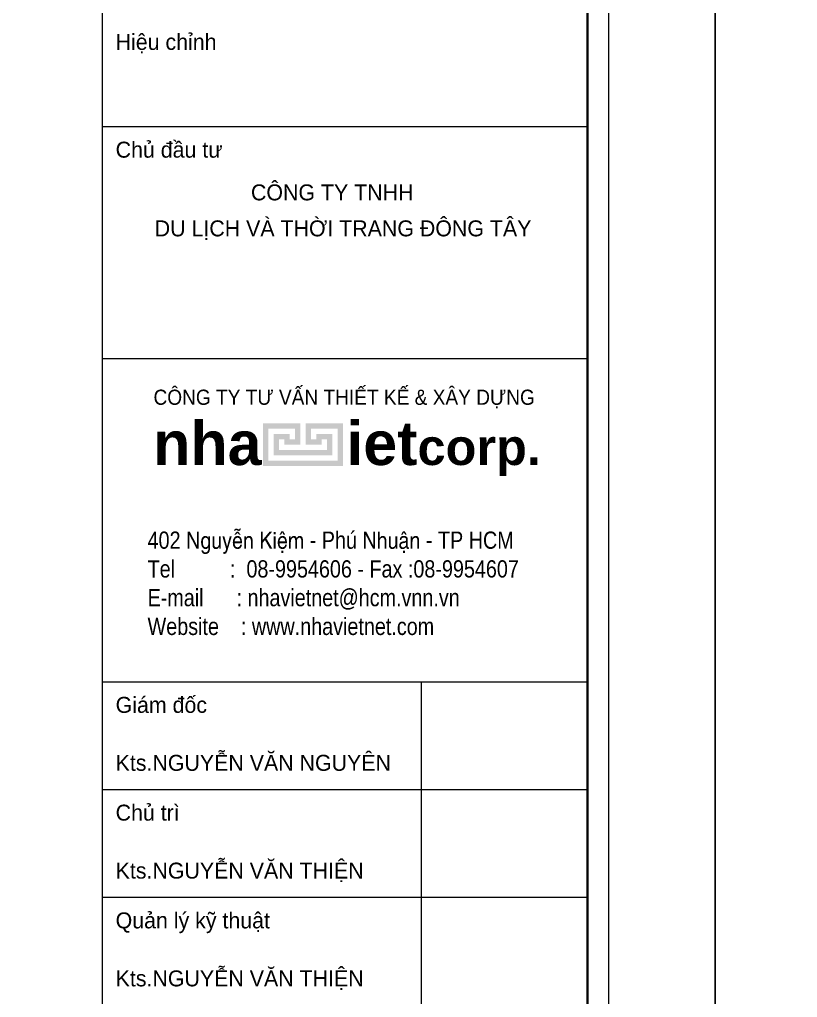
# Model space of a CAD drawing. Header units: inches. Extents: x 88947 to 296847, y 35049 to 161062.
# Drawn here: x 173427 to 178593, y 103738 to 110234 of the extents above; entities that cross this region are included whole.
import ezdxf
from ezdxf.enums import TextEntityAlignment as Align

# ---------------------------------------------------------------- set-up
doc = ezdxf.new("R2010")
doc.units = ezdxf.units.IN
doc.header["$MEASUREMENT"] = 0
doc.layers.add('$AUDIT_BAD_LAYER1', color=7, linetype='Continuous')
doc.layers.add('text', color=2, linetype='Continuous')
for name, color, linetype, lineweight in [('0.4', 1, 'Continuous', 30), ('A-Text', 30, 'Continuous', 9), ('A-Wall', 2, 'Continuous', 35), ('KHUNG 2', 144, 'Continuous', 18), ('NETMANH', 192, 'Continuous', 18)]:
    doc.layers.add(name, color=color, linetype=linetype, lineweight=lineweight)
doc.styles.add('FRANKO', font='VFRANKO.TTF')
doc.styles.add('KHUNGTEN', font='VHELVEB.TTF')

# ---------------------------------------------------------------- blocks, each defined once
blk = doc.blocks.new('khung ten')
at = {"layer": '0.4'}
h = blk.add_hatch(color=256, dxfattribs=at)
h.paths.add_polyline_path([(303108.3, -206614.7), (302758.3, -206614.7), (302758.3, -207014.7), (303508.3, -207014.7), (303508.3, -206614.7), (303158.3, -206614.7), (303158.3, -206814.7), (303308.3, -206814.7), (303308.3, -206764.7), (303358.3, -206764.7), (303358.3, -206864.7), (302908.3, -206864.7), (302908.3, -206764.7), (302958.3, -206764.7), (302958.3, -206814.7), (303108.3, -206814.7)])
h.paths.add_polyline_path([(303058.3, -206664.7), (303058.3, -206764.7), (303008.3, -206764.7), (303008.3, -206714.7), (302858.3, -206714.7), (302858.3, -206914.7), (303408.3, -206914.7), (303408.3, -206714.7), (303258.3, -206714.7), (303258.3, -206764.7), (303208.3, -206764.7), (303208.3, -206664.7), (303458.3, -206664.7), (303458.3, -206964.7), (302808.3, -206964.7), (302808.3, -206664.7)], flags=16)
at = {"layer": 'A-Wall', "ltscale": 0.7}
blk.add_lwpolyline([(267204.1, -219099.4), (305804.1, -219099.4), (305804.1, -190799.4), (267204.1, -190799.4)], close=True, dxfattribs=at)
at = {"layer": 'KHUNG 2', "ltscale": 0.7}
for p, q in [((301248.8, -219099.4), (301248.8, -190799.4)), ((301248.8, -203825.6), (305804.1, -203825.6)), ((301248.8, -206003.9), (305804.1, -206003.9)), ((301248.8, -209040.8), (305804.1, -209040.8)), ((304245.9, -213090.1), (304245.9, -209040.8)), ((301248.8, -210053.1), (305804.1, -210053.1)), ((301248.8, -211065.4), (305804.1, -211065.4))]:
    blk.add_line(p, q, dxfattribs=at)
blk.add_lwpolyline([(267004.1, -219299.4), (306004.1, -219299.4), (306004.1, -190599.4), (267004.1, -190599.4)], close=True, dxfattribs=at)
at = {"layer": 'NETMANH', "ltscale": 0.7}
blk.add_lwpolyline([(265004.1, -220042.3), (307004.1, -220042.3), (307004.1, -190342.3), (265004.1, -190342.3)], close=True, dxfattribs=at)
at = {"layer": '$AUDIT_BAD_LAYER1', "color": 2, "linetype": 'Continuous', "style": 'KHUNGTEN', "width": 0.9}
blk.add_text('COÂNG TY TÖ VAÁN THIEÁT KEÁ & XAÂY DÖÏNG', height=142.533, dxfattribs=at).set_placement((303519.2, -206368.8), align=Align.MIDDLE_CENTER)
at = {"layer": '$AUDIT_BAD_LAYER1', "color": 2, "linetype": 'Continuous', "insert": (301672.9, -207630.2), "char_height": 161.969, "width": 6102.507, "attachment_point": 1, "style": 'KHUNGTEN'}
blk.add_mtext('{\\fVNI-Helve-Condense|b0|i0|c0|p2;402 Nguyeãn Kieäm - Phuù Nhuaän - TP HCM \\PTel          :  08-9954606 - Fax :08-9954607\\PE-mail      : nhavietnet@hcm.vnn.vn\\PWebsite    : www.nhavietnet.com}', dxfattribs=at)
at = {"layer": 'text', "linetype": 'Continuous', "style": 'FRANKO'}
for s, p in [('Hieäu chænh', (301372.8, -203106)), ('Chuû ñaàu tö', (301372.8, -204118.3)), ('COÂNG TY TNHH ', (302643.7, -204519.6)), ('DU LÒCH VAØ THÔØI TRANG ÑOÂNG TAÂY', (301740, -204857.4)), ('Giaùm ñoác', (301372.8, -209333.6)), ('Kts.NGUYEÃN VAÊN NGUYEÂN', (301372.8, -209878.1)), ('Chuû trì', (301372.8, -210345.9)), ('Kts.NGUYEÃN VAÊN THIEÄN', (301372.8, -210890.5)), ('Quaûn lyù kyõ thuaät', (301372.8, -211358.2)), ('Kts.NGUYEÃN VAÊN THIEÄN', (301372.8, -211902.8))]:
    blk.add_text(s, height=150, dxfattribs=at).set_placement(p)
at = {"layer": 'text', "linetype": 'Continuous', "insert": (303545.8, -206851.7), "char_height": 410.12, "width": 9417.441, "attachment_point": 5, "style": 'KHUNGTEN'}
blk.add_mtext('{\\fVNI-Helve|b1|i0|c0|p2;nha     iet\\H0.8274x;corp.}', dxfattribs=at)

msp = doc.modelspace()

# ---------------------------------------------------------------- block references
at = {"layer": 'A-Text', "xscale": 0.7071428571362048, "yscale": 0.7071428573544836, "zscale": 0.7071428573664265}
for p in [(-39048.5, 253657), (-9348.5, 253657)]:
    msp.add_blockref('khung ten', p, dxfattribs=at)

doc.saveas('drawing.dxf')
